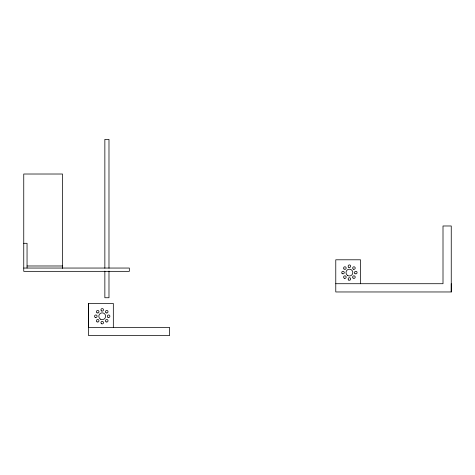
<?xml version="1.0" encoding="UTF-8"?>
<svg xmlns="http://www.w3.org/2000/svg" width="475" height="475" viewBox="0 0 475 475"><rect width="100%" height="100%" fill="white"/><g stroke="black" fill="none" stroke-linecap="round" stroke-linejoin="round"><path stroke-width="0.71" d="M88.582 303.46L88.582 335.629L169.557 335.629L169.557 327.382L88.582 327.382L88.582 303.46L113.329 303.46L113.329 327.382M335.772 283.717L335.772 291.965L451.25 291.965L451.25 225.981L443.003 225.981L443.003 283.717L335.772 283.717L335.772 259.795L360.519 259.795L360.519 283.717M23.75 243.301L27.051 243.301L27.051 268.048M27.051 265.982L62.516 265.982M23.75 268.048L129.331 268.048L129.331 271.344L23.75 271.344L23.75 174.016L62.516 174.016L62.516 268.399M451.25 283.717L451.25 291.965M108.983 268.197L108.983 139.371L104.856 139.371L104.856 268.197M108.983 271.1L108.983 297.742L104.856 297.742L104.856 271.1M97.06 312.829A1.277 1.277 0 0 0 98.978 311.725A1.277 1.277 0 0 0 97.06 310.62A1.277 1.277 0 0 0 97.06 312.829M100.516 319.2A3.408 3.408 0 0 0 105.628 316.243A3.408 3.408 0 0 0 100.516 313.292A3.408 3.408 0 0 0 100.516 319.2M107.973 317.353A1.277 1.277 0 0 0 109.891 316.243A1.277 1.277 0 0 0 107.973 315.139A1.277 1.277 0 0 0 107.973 317.353M106.103 321.872A1.277 1.277 0 0 0 108.021 320.767A1.277 1.277 0 0 0 106.103 319.657A1.277 1.277 0 0 0 106.103 321.872M101.579 323.742A1.277 1.277 0 0 0 103.497 322.638A1.277 1.277 0 0 0 101.579 321.527A1.277 1.277 0 0 0 101.579 323.742M97.06 321.872A1.277 1.277 0 0 0 98.978 320.767A1.277 1.277 0 0 0 97.06 319.657A1.277 1.277 0 0 0 97.06 321.872M95.19 317.353A1.277 1.277 0 0 0 97.108 316.243A1.277 1.277 0 0 0 95.19 315.139A1.277 1.277 0 0 0 95.19 317.353M101.579 310.959A1.277 1.277 0 0 0 103.497 309.854A1.277 1.277 0 0 0 101.579 308.744A1.277 1.277 0 0 0 101.579 310.959M106.103 312.829A1.277 1.277 0 0 0 108.021 311.725A1.277 1.277 0 0 0 106.103 310.62A1.277 1.277 0 0 0 106.103 312.829M354.896 273.487A1.277 1.277 0 0 0 357.04 272.917A1.277 1.277 0 0 0 355.472 271.35A1.277 1.277 0 0 0 354.896 273.487M353.026 278.006A1.277 1.277 0 0 0 355.163 277.436A1.277 1.277 0 0 0 353.602 275.868A1.277 1.277 0 0 0 353.026 278.006M348.769 280.084A1.277 1.277 0 0 0 350.687 278.973A1.277 1.277 0 0 0 348.769 277.869A1.277 1.277 0 0 0 348.769 280.084M343.989 268.969A1.277 1.277 0 0 0 346.127 268.393A1.277 1.277 0 0 0 344.559 266.825A1.277 1.277 0 0 0 343.989 268.969M342.113 273.487A1.277 1.277 0 0 0 344.25 272.911A1.277 1.277 0 0 0 342.689 271.35A1.277 1.277 0 0 0 342.113 273.487M353.293 269.171A1.277 1.277 0 0 0 355.211 268.06A1.277 1.277 0 0 0 353.293 266.956A1.277 1.277 0 0 0 353.293 269.171M348.769 267.3A1.277 1.277 0 0 0 350.687 266.19A1.277 1.277 0 0 0 348.769 265.086A1.277 1.277 0 0 0 348.769 267.3M347.706 275.536A3.408 3.408 0 0 0 352.818 272.585A3.408 3.408 0 0 0 347.706 269.628A3.408 3.408 0 0 0 347.706 275.536M344.25 278.213A1.277 1.277 0 0 0 346.168 277.103A1.277 1.277 0 0 0 344.25 275.999A1.277 1.277 0 0 0 344.25 278.213"/></g></svg>
